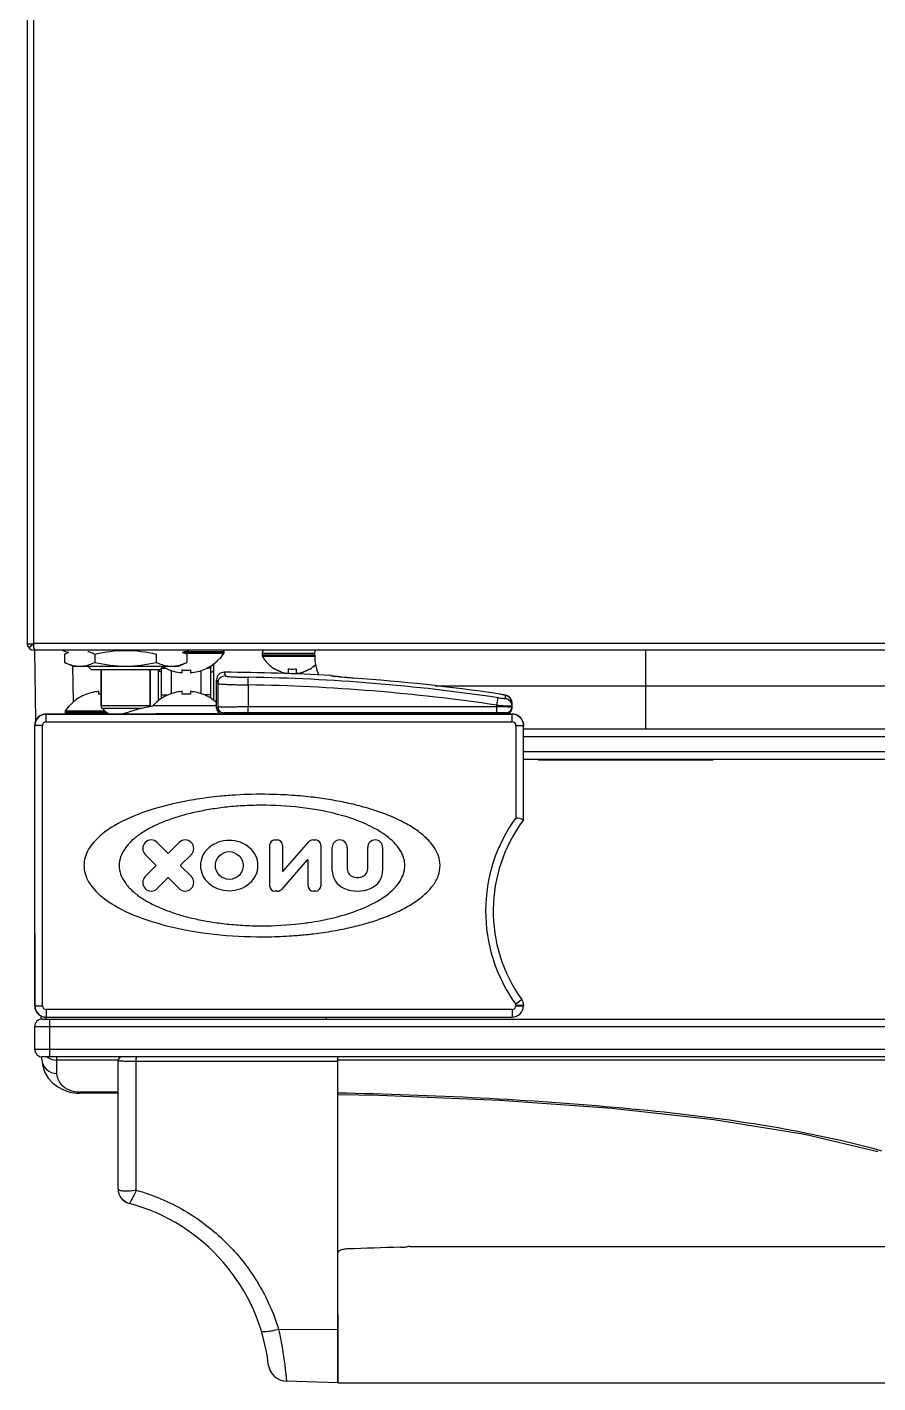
# Model space of a CAD drawing. Header units: millimetres. Extents: x 341 to 4391, y 324 to 2971.
# Drawn here: x 2703.1 to 2815.3, y 324.3 to 503.2 of the extents above; entities that cross this region are included whole.
import ezdxf

# ---------------------------------------------------------------- set-up
doc = ezdxf.new("R2010")
doc.units = ezdxf.units.MM
doc.header["$LTSCALE"] = 256.666667
doc.layers.get('0').update_dxf_attribs({"linetype": 'CONTINUOUS'})
doc.layers.add('ASSI', color=7, linetype='CONTINUOUS')
doc.layers.add('GEOM', color=7, linetype='CONTINUOUS')

msp = doc.modelspace()

# ---------------------------------------------------------------- linework, layer by layer
at = {"color": 7, "linetype": 'Continuous'}
for p, q in [((2703.06, 970.15), (2703.06, 421.75)), ((2703.96, 421.75), (2703.06, 421.75)), ((2703.25, 421.29), (2703.83, 421.75)), ((2703.96, 421.29), (2703.96, 421.85)), ((2703.96, 421.29), (2703.96, 420.95)), ((3302.06, 420.95), (2703.96, 420.95)), ((2704.22, 411.72), (2704.06, 420.95)), ((2707.97, 420.45), (2708.5, 420.69)), ((2707.97, 420.45), (2707.97, 419.35)), ((2712.01, 420.45), (2712.01, 419.35)), ((2720.1, 420.45), (2720.1, 419.35)), ((2723.54, 420.69), (2723.56, 420.68)), ((2724.14, 420.45), (2723.61, 420.69)), ((2724.14, 420.45), (2724.14, 419.35)), ((2709.07, 418.85), (2707.97, 419.35)), ((2709.07, 418.85), (2723.04, 418.85)), ((2711.56, 418.35), (2711.06, 418.85)), ((2720.56, 418.35), (2721.06, 418.85)), ((2723.04, 418.85), (2724.14, 419.35)), ((2728.54, 419.95), (2728.56, 419.95)), ((2728.56, 419.95), (2728.56, 419.91)), ((2720.56, 418.35), (2711.56, 418.35)), ((2712.81, 418.35), (2712.81, 413.65)), ((2719.31, 418.35), (2719.31, 413.65)), ((2723.51, 417.99), (2723.51, 418.36)), ((2724.61, 418.36), (2724.61, 417.99)), ((2728.06, 413.3), (2728.06, 417.05)), ((2735.76, 418.47), (2735.76, 418.5)), ((2737.56, 417.95), (2737.56, 418.5)), ((2738.56, 418.5), (2738.56, 417.95)), ((2740.36, 418.5), (2740.36, 418.47)), ((2743.16, 417.6), (2743.15, 417.6)), ((2743.16, 417.6), (2743.46, 417.53)), ((2712.51, 415.14), (2712.51, 415.51)), ((2723.51, 415.14), (2723.51, 415.51)), ((2724.61, 415.51), (2724.61, 415.14)), ((2766.24, 415), (2766.12, 415.03)), ((2708.56, 413.55), (2708.56, 413.59)), ((2708.57, 413.55), (2708.56, 413.55)), ((2719.56, 413.57), (2719.56, 413.59)), ((2767.06, 413.36), (2767.06, 414)), ((2767.06, 413.35), (2767.06, 413.36)), ((2705.56, 412.55), (2767.06, 412.55)), ((2743.35, 412.55), (2743.42, 412.55)), ((2746.05, 412.59), (2765.06, 412.59)), ((2765.06, 412.59), (2765.43, 412.59)), ((2765.43, 412.59), (2765.68, 412.59)), ((2765.68, 412.59), (2765.9, 412.59)), ((2765.9, 412.59), (2766.07, 412.6)), ((2768.4, 411.72), (2768.41, 411.68)), ((2704.06, 374.05), (2704.06, 411.05)), ((2768.57, 398.57), (2768.57, 411.01)), ((3237.54, 410.55), (2768.57, 410.55)), ((3237.54, 406.55), (2768.57, 406.55)), ((2720.23, 395.59), (2721.64, 394.18)), ((2721.72, 394.18), (2723.14, 395.59)), ((2735.74, 395.92), (2736.08, 395.92)), ((2736.85, 391.79), (2740.24, 395.69)), ((2740.75, 395.92), (2741.14, 395.92)), ((2720.05, 392.59), (2718.64, 394)), ((2724.73, 394), (2723.31, 392.59)), ((2735.07, 389.85), (2735.07, 395.25)), ((2736.75, 395.25), (2736.75, 391.83)), ((2741.82, 395.25), (2741.82, 389.85)), ((2743.33, 391.87), (2743.33, 394.94)), ((2745.3, 394.94), (2745.3, 392.11)), ((2748, 392.11), (2748, 394.94)), ((2749.97, 394.94), (2749.97, 391.87)), ((2718.64, 391.09), (2720.05, 392.51)), ((2723.31, 392.51), (2724.73, 391.09)), ((2740.03, 393.3), (2736.64, 389.41)), ((2740.13, 389.85), (2740.13, 393.27)), ((2721.64, 390.92), (2720.23, 389.5)), ((2723.14, 389.5), (2721.72, 390.92)), ((2736.13, 389.17), (2735.74, 389.17)), ((2741.14, 389.17), (2740.8, 389.17)), ((2768.56, 374.14), (2768.56, 374.05)), ((2704.9, 372.3), (2704.9, 372.7)), ((2705.06, 372.3), (3301.06, 372.3)), ((2705.56, 372.3), (2705.56, 372.55)), ((2705.56, 372.55), (2767.06, 372.55)), ((2742.56, 372.3), (2742.56, 372.55)), ((2704.06, 368.3), (2704.06, 371.3)), ((2705, 366.97), (2704.99, 367.3)), ((3301.06, 367.3), (2705.06, 367.3)), ((2715.06, 349.9), (2715.06, 366.8)), ((2744.06, 324.3), (2744.06, 367.3)), ((2715.06, 362.52), (2709.99, 362.52)), ((2744.06, 324.3), (2737.28, 324.53))]:
    msp.add_line(p, q, dxfattribs=at)
at = {"color": 9, "linetype": 'Continuous'}
for p, q in [((2703.96, 421.85), (2703.96, 970.05)), ((3302.16, 421.85), (2703.96, 421.85)), ((2729.06, 420.63), (2723.73, 420.63)), ((2729.06, 420.75), (2723.79, 420.75)), ((2729.02, 420.52), (2723.97, 420.52)), ((2784.68, 420.95), (2784.68, 410.55)), ((2709.17, 414.14), (2709.09, 418.85)), ((2720.81, 418.58), (2720.81, 418.6)), ((2720.81, 415.08), (2720.81, 418.58)), ((2720.81, 418.58), (2721.34, 418.58)), ((2727.3, 418.58), (2726.77, 418.58)), ((2727.31, 418.58), (2727.31, 418.88)), ((2727.31, 415.08), (2727.31, 418.58)), ((2727.71, 414.33), (2727.71, 419.16)), ((2720.41, 414.33), (2720.41, 418.35)), ((2722.11, 415.23), (2722.11, 418.26)), ((2726.01, 415.23), (2726.01, 418.26)), ((2728.06, 417.05), (2728.21, 416.57)), ((2729.06, 418.05), (2729.22, 417.57)), ((2732.21, 416.38), (2732.23, 417.38)), ((2746.12, 417.27), (2746.12, 417.27)), ((2720.81, 414.61), (2720.81, 415.08)), ((2720.81, 415.08), (2721.69, 415.08)), ((2726.51, 415.08), (2726.42, 415.08)), ((2727.31, 415.08), (2726.51, 415.08)), ((2727.31, 414.61), (2727.31, 415.08)), ((2728.21, 416.57), (2728.21, 413.46)), ((2732.21, 416.38), (2732.21, 413.51)), ((2756.96, 416.25), (3249.15, 416.25)), ((2765.2, 415.19), (2765.2, 415.19)), ((2766.21, 414.59), (2766.2, 414.99)), ((2712.81, 413.65), (2719.31, 413.65)), ((2712.95, 413.3), (2718.24, 413.3)), ((2728.06, 413.3), (2728.21, 413.46)), ((2732.21, 412.76), (2732.21, 413.51)), ((2732.21, 413.51), (2765.06, 413.51)), ((2765.06, 413.7), (2765.2, 414.69)), ((2765.06, 412.76), (2765.06, 413.7)), ((2705.56, 412.55), (2705.59, 412.51)), ((2705.59, 411.51), (2705.59, 412.51)), ((2705.59, 412.51), (2767.07, 412.51)), ((2705.59, 411.51), (2767.07, 411.51)), ((2708.06, 412.86), (2713.45, 412.86)), ((2708.06, 412.75), (2713.62, 412.75)), ((2708.09, 412.97), (2713.32, 412.97)), ((2728.81, 412.55), (2728.96, 412.71)), ((2731.31, 412.55), (2731.35, 412.59)), ((2732.21, 412.76), (2765.06, 412.76)), ((2732.64, 412.55), (2732.64, 412.6)), ((2739.47, 412.6), (2732.64, 412.6)), ((2739.47, 412.55), (2739.47, 412.6)), ((2740.76, 412.59), (2740.81, 412.55)), ((2744, 412.57), (2743.98, 412.57)), ((2744.36, 412.58), (2744.26, 412.58)), ((2744.48, 412.58), (2744.36, 412.58)), ((2744.51, 412.58), (2744.48, 412.58)), ((2744.65, 412.58), (2744.51, 412.58)), ((2744.77, 412.58), (2744.65, 412.58)), ((2745.22, 412.59), (2745.11, 412.58)), ((2745.78, 412.59), (2745.62, 412.59)), ((2746.05, 412.59), (2745.78, 412.59)), ((2766.31, 412.74), (2766.31, 412.61)), ((2767.07, 412.51), (2767.06, 412.55)), ((2767.07, 411.51), (2767.07, 412.51)), ((2704.06, 411.05), (2704.09, 411.01)), ((2704.09, 374.05), (2704.09, 411.01)), ((2705.09, 411.01), (2704.09, 411.01)), ((2705.09, 374.05), (2705.09, 411.01)), ((2767.57, 411.01), (2768.57, 411.01)), ((2767.57, 411.01), (2767.57, 398.9)), ((3237.54, 409.55), (2768.57, 409.55)), ((3237.54, 407.55), (2768.57, 407.55)), ((2704.06, 374.05), (2705.09, 374.05)), ((2767.51, 374.28), (2768.32, 374.87)), ((2767.56, 374.14), (2768.56, 374.14)), ((2767.56, 374.14), (2767.56, 374.05)), ((2767.56, 374.05), (2768.56, 374.05)), ((2705.59, 373.55), (2705.59, 372.55)), ((2767.06, 373.55), (2705.59, 373.55)), ((2706.06, 367.3), (2706.06, 372.3)), ((2767.06, 373.55), (2767.06, 372.55)), ((2704.06, 371.3), (3302.06, 371.3)), ((3302.06, 368.3), (2704.06, 368.3)), ((2706.97, 366.88), (2706.96, 367.31)), ((2707, 365.12), (2706.97, 366.88)), ((2744.06, 366.69), (2717.47, 366.69)), ((2717.47, 349.73), (2717.47, 366.69)), ((2715.06, 362.64), (2709.99, 362.64)), ((2709.99, 362.52), (2709.99, 362.64)), ((2744.06, 331.29), (2736.25, 331.35))]:
    msp.add_line(p, q, dxfattribs=at)
at = {"color": 7, "linetype": 'Continuous'}
for points in [[(2746.12, 417.27), (2745.9, 417.29), (2745.56, 417.32), (2745.23, 417.34), (2744.93, 417.37), (2744.65, 417.4), (2744.39, 417.42), (2744.16, 417.44), (2743.96, 417.47), (2743.79, 417.49), (2743.64, 417.51), (2743.53, 417.53), (2743.45, 417.54), (2743.41, 417.55), (2743.41, 417.55)], [(2766.12, 415.03), (2765.98, 415.06), (2765.81, 415.09), (2765.62, 415.13), (2765.39, 415.17), (2765.2, 415.19)], [(2767.06, 414), (2767.05, 414.07), (2767.02, 414.28), (2766.94, 414.46), (2766.84, 414.62), (2766.73, 414.75), (2766.6, 414.84), (2766.47, 414.92), (2766.35, 414.97), (2766.24, 415)], [(2766.34, 412.61), (2766.39, 412.61), (2766.45, 412.62), (2766.54, 412.65), (2766.65, 412.69), (2766.75, 412.75), (2766.84, 412.83), (2766.92, 412.93), (2766.99, 413.05), (2767.03, 413.18), (2767.05, 413.33), (2767.06, 413.35)], [(2743.42, 412.55), (2743.45, 412.55), (2743.57, 412.56), (2743.75, 412.57), (2744, 412.57), (2744.32, 412.58)], [(2744.32, 412.58), (2744.7, 412.58), (2745.14, 412.58), (2745.64, 412.59), (2746.05, 412.59)], [(2766.07, 412.6), (2766.14, 412.6), (2766.2, 412.6)], [(2766.2, 412.6), (2766.26, 412.6), (2766.3, 412.6), (2766.34, 412.61)], [(2768.57, 411.01), (2768.56, 411.24), (2768.47, 411.55)], [(2705, 366.97), (2705.07, 366.25), (2705.37, 365.32), (2705.84, 364.52), (2706.43, 363.86), (2707.11, 363.34), (2707.87, 362.95), (2708.7, 362.67), (2709.63, 362.53), (2709.99, 362.52)], [(2744.06, 362.35), (2749.51, 362.27), (2765.43, 361.61), (2780.2, 360.54), (2793.67, 359.04), (2805.69, 357.13), (2815.33, 354.83)]]:
    msp.add_lwpolyline(points, dxfattribs=at)
msp.add_circle((2729.73, 392.55), 1.83, dxfattribs=at)
for centre, radius, start, end in [((2703.96, 421.85), 0.9, 186.3797, 270), ((2728.86, 420.75), 0.2, 0, 90), ((2728.86, 420.63), 0.2, 326.758, 360), ((2749, 420.49), 8, 176.7054, 200.4254), ((2723.87, 423.66), 5.68, 239.4314, 239.6908), ((2724.25, 423.65), 5.67, 315.5167, 319.1826), ((2738.25, 422.57), 4.8, 210.3012, 238.6273), ((2737.86, 422.57), 4.8, 301.3727, 313.1758), ((2723.98, 424.3), 6.33, 263.1837, 265.7043), ((2724.05, 424.13), 5.8, 264.5771, 266.3852), ((2724.06, 424.15), 5.82, 266.3851, 268.1919), ((2724.06, 424.16), 5.84, 268.1917, 270.0001), ((2724.06, 424.15), 5.82, 269.9972, 275.4179), ((2724.13, 424.3), 6.33, 274.2958, 276.8163), ((2729.06, 417.05), 1, 89.7796, 180.0031), ((2728.06, 163.05), 255, 86.6073, 89.7746), ((2738.24, 422.56), 4.75, 238.4659, 241.0313), ((2738.24, 422.55), 4.75, 241.0316, 241.9926), ((2738.24, 422.55), 4.75, 241.9926, 243.3187), ((2738.24, 422.55), 4.74, 243.3188, 244.4598), ((2738.24, 422.54), 4.74, 244.4598, 245.4278), ((2738.23, 422.54), 4.73, 245.4278, 246.6825), ((2738.23, 422.53), 4.73, 246.6826, 247.4526), ((2738.23, 422.53), 4.72, 247.4524, 248.9975), ((2738.23, 422.52), 4.72, 248.9977, 249.4819), ((2738.22, 422.51), 4.7, 249.4813, 251.5344), ((2738.22, 422.49), 4.68, 251.535, 252.6227), ((2738.21, 422.48), 4.67, 252.6228, 253.6051), ((2738.2, 422.44), 4.64, 253.6036, 255.6824), ((2737.31, 419.94), 2.01, 262.7259, 264.7415), ((2737.31, 419.92), 1.98, 264.7442, 265.3991), ((2737.31, 419.91), 1.97, 265.3984, 266.7833), ((2737.31, 419.9), 1.96, 266.7841, 267.6235), ((2737.31, 419.89), 1.96, 267.6234, 268.8455), ((2737.31, 419.89), 1.95, 268.8459, 270.9258), ((2737.31, 419.89), 1.95, 270.9261, 271.9964), ((2737.31, 419.9), 1.96, 271.9964, 273.0228), ((2737.3, 419.91), 1.97, 273.0233, 274.286), ((2737.3, 419.92), 1.98, 274.2856, 275.1372), ((2737.3, 419.94), 2.01, 275.1401, 277.2744), ((2738.06, 422.26), 3.79, 262.4006, 267.4511), ((2738.06, 422.24), 3.77, 267.455, 270), ((2738.06, 422.24), 3.77, 270, 272.545), ((2738.05, 422.26), 3.79, 272.5489, 277.5994), ((2738.81, 419.94), 2.01, 262.7256, 264.8598), ((2738.81, 419.92), 1.98, 264.8627, 265.7144), ((2738.81, 419.91), 1.97, 265.714, 266.9766), ((2738.81, 419.9), 1.96, 266.9771, 268.0037), ((2738.81, 419.89), 1.95, 268.0037, 269.0738), ((2738.81, 419.89), 1.95, 269.0741, 270.1995), ((2738.81, 419.89), 1.95, 270.1995, 271.1541), ((2738.81, 419.89), 1.95, 271.1545, 272.3767), ((2738.81, 419.9), 1.96, 272.3765, 273.2159), ((2738.8, 419.91), 1.97, 273.2167, 274.6016), ((2738.8, 419.92), 1.98, 274.6009, 275.2558), ((2738.8, 419.94), 2.01, 275.2585, 277.2741), ((2737.91, 422.44), 4.64, 284.3176, 286.3964), ((2737.9, 422.48), 4.67, 286.3949, 287.3772), ((2737.9, 422.49), 4.68, 287.3773, 288.465), ((2737.89, 422.51), 4.7, 288.4656, 290.5187), ((2737.89, 422.52), 4.72, 290.5181, 291.0023), ((2737.88, 422.53), 4.72, 291.0025, 292.5476), ((2737.88, 422.53), 4.73, 292.5474, 293.3174), ((2737.88, 422.54), 4.73, 293.3175, 294.5722), ((2737.88, 422.54), 4.74, 294.5722, 295.5402), ((2737.87, 422.55), 4.74, 295.5402, 296.6812), ((2737.87, 422.55), 4.75, 296.6813, 298.0074), ((2737.87, 422.55), 4.75, 298.0074, 298.9684), ((2737.87, 422.56), 4.75, 298.9687, 301.5341), ((2728.06, 163.05), 254.87, 81.6196, 85.9346), ((2712.98, 409.19), 6.33, 94.2958, 96.8163), ((2713.05, 409.36), 5.81, 92.4549, 95.4217), ((2723.98, 409.19), 6.33, 94.2958, 96.8163), ((2724.06, 409.34), 5.82, 89.9972, 95.4179), ((2724.06, 409.33), 5.84, 88.1917, 90.0001), ((2724.06, 409.34), 5.82, 86.3851, 88.1919), ((2724.06, 409.37), 5.8, 84.5771, 86.3852), ((2724.13, 409.19), 6.33, 83.1837, 85.7043), ((2712.86, 409.84), 5.67, 135.5167, 139.1826), ((2713.31, 413.65), 0.5, 180, 224.974), ((2718.81, 413.65), 0.5, 344.592, 360), ((2723.86, 409.85), 5.66, 137.6009, 138.7677), ((2723.86, 409.84), 5.67, 135.5165, 137.601), ((2728.81, 413.3), 0.75, 180.0029, 269.9971), ((2766.31, 413.36), 0.75, 270.0021, 359.2289), ((2705.56, 411.05), 1.5, 89.9968, 180.0032), ((2708.26, 412.86), 0.2, 146.758, 180), ((2708.26, 412.75), 0.2, 180, 270), ((2739.38, 338.22), 74.38, 88.9319, 89.9267), ((2745.51, 411.09), 1.51, 98.5684, 104.3632), ((2757.23, 425.63), 17.7, 227.4974, 227.6726), ((2767.07, 411.01), 1.5, 34.9827, 90.0053), ((2767.07, 411.01), 1.5, 30.2534, 34.9803), ((2767.07, 411.01), 1.5, 26.5662, 30.2534), ((2767.07, 411.01), 1.5, 21.0462, 26.5663), ((2732.74, 354.93), 46.93, 98.9046, 100.7103), ((2727.51, 275.68), 129.57, 71.5239, 71.9895), ((2784.56, 386.55), 20, 143.047, 215.7313), ((2719.44, 394.8), 1.12, 45, 225), ((2723.93, 394.8), 1.12, 315, 135), ((2735.74, 395.25), 0.675, 90, 180), ((2736.08, 395.25), 0.675, 0, 90), ((2740.75, 395.25), 0.675, 90, 139), ((2741.14, 395.25), 0.675, 0, 90), ((2744.32, 394.94), 0.984, 0, 180), ((2748.99, 394.94), 0.984, 0, 180), ((2721.68, 394.22), 0.0562, 225, 315), ((2720.01, 392.55), 0.0562, 315, 45), ((2723.35, 392.55), 0.0562, 135, 225), ((2736.81, 391.83), 0.0562, 180, 319), ((2740.07, 393.27), 0.0562, 0, 139), ((2745.86, 391.87), 2.53, 180, 246.4218), ((2746.43, 392.11), 1.12, 180, 262.3377), ((2746.88, 392.11), 1.12, 277.6623, 360), ((2747.44, 391.87), 2.53, 293.5782, 360), ((2719.44, 390.3), 1.12, 135, 315), ((2721.68, 390.88), 0.0562, 45, 135), ((2723.93, 390.3), 1.12, 225, 45), ((2746.65, 393.79), 2.81, 262.3377, 277.6623), ((2735.74, 389.85), 0.675, 180, 270), ((2736.13, 389.85), 0.675, 270, 319), ((2740.8, 389.85), 0.675, 180, 270), ((2741.14, 389.85), 0.675, 270, 360), ((2746.65, 393.67), 4.5, 246.4218, 293.5782), ((2734.6, 423.6), 38.97, 277.7571, 278.1966), ((2734.38, 437.18), 54.02, 275.824, 276.1409), ((2705.56, 374.05), 1.5, 180, 241.9175), ((2705.59, 374.05), 1.5, 179.9995, 258.7039), ((2767.06, 374.05), 1.5, 270, 360), ((2767.31, 374.14), 1.25, 0, 35.7313), ((2705.06, 371.3), 1, 90, 180), ((2705.59, 374.04), 1.49, 258.712, 259.3217), ((2705.59, 374.05), 1.51, 259.3317, 269.9849), ((2705.06, 368.3), 1, 180, 270), ((2715.56, 366.8), 0.5, 90.0016, 180), ((2717.06, 349.9), 2, 180, 254.9739), ((2710.06, 323.83), 25, 6.6929, 74.9538), ((2737.37, 327.03), 2.5, 186.6929, 268)]:
    msp.add_arc(centre, radius, start, end, dxfattribs=at)
at = {"color": 9, "linetype": 'Continuous'}
for centre, radius, start, end in [((2720.81, 418.48), 0.4, 197.9993, 199.4193), ((2720.81, 418.48), 0.4, 199.4193, 270), ((2727.31, 418.48), 0.4, 270, 360), ((2729.21, 416.57), 1, 89.7742, 179.8951), ((2728.06, 163.05), 254.37, 81.603, 89.0598), ((2744.36, 423.15), 5.69, 260.5125, 260.9361), ((2744.49, 424.01), 6.56, 260.932, 261.1755), ((2728.06, 163.05), 254.87, 81.6196, 85.9346), ((2728.06, 163.05), 253.37, 81.603, 89.0598), ((2766.06, 414), 0.999, 0.0364, 81.4434), ((2728.96, 413.46), 0.75, 180.0275, 269.9725), ((2766.06, 413.6), 0.999, 0.0368, 81.4308), ((2766.31, 413.49), 0.75, 270.0021, 359.9892), ((2705.59, 411.01), 1.5, 90.0128, 179.9872), ((2705.59, 411.01), 0.5, 89.9964, 180.0036), ((2731.35, 411.59), 1.01, 73.9407, 89.9685), ((2740.76, 411.59), 1.01, 90.031, 106.0495), ((2745.36, 412.47), 1.54, 176.3605, 177.0759), ((2745.13, 354.07), 58.52, 90.8598, 91.114), ((2745.87, 292.92), 119.66, 90.3633, 90.5256), ((2745.51, 411.09), 1.5, 98.5016, 103.1549), ((2746.02, 267.24), 145.35, 90.1589, 90.3163), ((2767.07, 411.01), 0.5, 359.9986, 89.9949), ((2784.56, 386.55), 21, 143.9686, 215.7313), ((2705.59, 374.05), 0.5, 180.0044, 270.0043), ((2767.06, 374.05), 0.5, 270, 360), ((2767.31, 374.14), 0.25, 0, 35.7313), ((2706.91, 368.88), 1.98, 233.3742, 236.1135), ((2717.04, 349.83), 1.92, 239.8863, 240.2146), ((2717.05, 349.84), 1.94, 240.2346, 254.9137)]:
    msp.add_arc(centre, radius, start, end, dxfattribs=at)
at = {"color": 7, "linetype": 'Continuous'}
for centre, major_axis, ratio, start_param, end_param in [((2767.06, 411.05), (-0.67, 1.34), 0.99981, 4.712287, 5.819644), ((2705.56, 374.05), (1.5, 0), 0.999848, 9.424778, 10.995574)]:
    msp.add_ellipse(centre, major_axis=major_axis, ratio=ratio, start_param=start_param, end_param=end_param, dxfattribs=at)
for points, knots in [([(2703.96, 421.29), (2703.96, 421.27), (2703.97, 421.18), (2703.99, 421.1), (2704.01, 421.04)], [0, 0, 0, 0, 0.299271, 1, 1, 1, 1]), ([(2704.01, 421.04), (2704.01, 421.02), (2704.02, 420.98), (2704.04, 420.95), (2704.06, 420.95)], [0, 0, 0, 0, 0.680679, 1, 1, 1, 1]), ([(2711.06, 420.8), (2711.14, 420.78), (2711.46, 420.68), (2711.78, 420.55), (2712.01, 420.45)], [0, 0, 0, 0, 0.246009, 1, 1, 1, 1]), ([(2712.01, 420.45), (2713.34, 420.75), (2716.06, 421.13), (2718.77, 420.75), (2720.1, 420.45)], [0, 0, 0, 0, 0.5, 1, 1, 1, 1]), ([(2707.97, 419.35), (2708.46, 419.13), (2709.23, 418.87), (2710.29, 418.84), (2710.8, 418.93), (2711.06, 419)], [0, 0, 0, 0, 0.506457, 0.751921, 1, 1, 1, 1]), ([(2711.06, 419), (2711.14, 419.02), (2711.46, 419.12), (2711.78, 419.24), (2712.01, 419.35)], [0, 0, 0, 0, 0.246009, 1, 1, 1, 1]), ([(2712.01, 419.35), (2713.34, 419.05), (2716.06, 418.66), (2718.77, 419.05), (2720.1, 419.35)], [0, 0, 0, 0, 0.5, 1, 1, 1, 1]), ([(2720.1, 419.35), (2720.18, 419.31), (2720.49, 419.18), (2720.81, 419.06), (2721.05, 419)], [0, 0, 0, 0, 0.254272, 1, 1, 1, 1]), ([(2721.05, 419), (2721.31, 418.93), (2721.82, 418.84), (2722.88, 418.87), (2723.65, 419.13), (2724.14, 419.35)], [0, 0, 0, 0, 0.248079, 0.493543, 1, 1, 1, 1]), ([(2724.88, 418.02), (2725.52, 418.09), (2726.78, 418.46), (2727.84, 419.22), (2728.29, 419.68)], [0, 0, 0, 0, 0.500033, 1, 1, 1, 1]), ([(2712.23, 415.48), (2711.59, 415.4), (2710.33, 415.04), (2709.27, 414.27), (2708.82, 413.81)], [0, 0, 0, 0, 0.500033, 1, 1, 1, 1]), ([(2723.23, 415.48), (2722.59, 415.4), (2721.33, 415.04), (2720.27, 414.27), (2719.82, 413.81)], [0, 0, 0, 0, 0.500033, 1, 1, 1, 1]), ([(2728.06, 414.04), (2727.62, 414.44), (2726.62, 415.09), (2725.47, 415.41), (2724.88, 415.48)], [0, 0, 0, 0, 0.49997, 1, 1, 1, 1]), ([(2732.64, 412.6), (2732.52, 412.6), (2732.09, 412.6), (2731.65, 412.6), (2731.35, 412.59)], [0, 0, 0, 0, 0.290197, 1, 1, 1, 1]), ([(2724.02, 401.05), (2723.45, 400.94), (2721.07, 400.44), (2717.35, 399.32), (2713.51, 397.34), (2711.4, 395.29), (2710.66, 393.65), (2710.56, 392.9), (2710.56, 392.55)], [0, 0, 0, 0, 0.103475, 0.430675, 0.685486, 0.8669, 0.937435, 1, 1, 1, 1]), ([(2730.59, 401.85), (2729.91, 401.8), (2728.2, 401.67), (2726.49, 401.46), (2725.48, 401.3)], [0, 0, 0, 0, 0.399619, 1, 1, 1, 1]), ([(2741.09, 401.52), (2741.01, 401.53), (2739.99, 401.65), (2737.95, 401.84), (2734.52, 401.99), (2732.04, 401.93), (2730.59, 401.85)], [0, 0, 0, 0, 0.021965, 0.2942, 0.584416, 1, 1, 1, 1]), ([(2757.56, 392.55), (2757.56, 393.01), (2757.37, 393.96), (2756.61, 395.3), (2755.43, 396.52), (2753.91, 397.63), (2752.12, 398.6), (2750.12, 399.44), (2748.36, 400.02), (2746.91, 400.42), (2745.8, 400.7), (2744.65, 400.94), (2743.08, 401.24), (2741.88, 401.42), (2741.09, 401.52)], [0, 0, 0, 0, 0.068683, 0.143337, 0.227485, 0.321709, 0.424613, 0.533781, 0.646463, 0.703294, 0.760039, 0.818239, 0.879606, 1, 1, 1, 1]), ([(2752.91, 392.55), (2752.91, 392.85), (2752.82, 393.48), (2752.24, 394.85), (2750.56, 396.58), (2747.47, 398.28), (2743.31, 399.6), (2738.46, 400.38), (2734.23, 400.56), (2730.93, 400.41), (2728.66, 400.19), (2726.88, 399.91), (2725.56, 399.65), (2724.64, 399.44), (2723.75, 399.21), (2722.58, 398.87), (2721.16, 398.38), (2719.56, 397.67), (2718.12, 396.84), (2716.9, 395.9), (2715.96, 394.87), (2715.35, 393.74), (2715.2, 392.94), (2715.2, 392.55)], [0, 0, 0, 0, 0.020408, 0.043254, 0.101075, 0.180999, 0.282803, 0.398594, 0.516256, 0.572147, 0.624595, 0.672914, 0.6954, 0.716739, 0.737559, 0.758427, 0.799868, 0.840135, 0.878261, 0.913403, 0.94509, 0.97355, 1, 1, 1, 1]), ([(2733.52, 392.55), (2733.52, 392.98), (2733.31, 393.88), (2732.45, 394.98), (2731.19, 395.7), (2729.73, 395.95), (2728.26, 395.7), (2727, 394.98), (2726.14, 393.88), (2725.93, 392.98), (2725.93, 392.55)], [0, 0, 0, 0, 0.117152, 0.239047, 0.367351, 0.5, 0.632649, 0.760953, 0.882848, 1, 1, 1, 1]), ([(2710.56, 392.55), (2710.56, 392.19), (2710.66, 391.44), (2711.4, 389.81), (2713.51, 387.76), (2717.35, 385.77), (2722.53, 384.21), (2728.57, 383.29), (2733.84, 383.08), (2737.61, 383.24), (2739.24, 383.38), (2739.86, 383.44)], [0, 0, 0, 0, 0.032239, 0.068586, 0.162068, 0.293372, 0.461977, 0.654451, 0.850288, 0.943313, 1, 1, 1, 1]), ([(2715.2, 392.55), (2715.2, 392.16), (2715.35, 391.36), (2715.96, 390.23), (2716.9, 389.19), (2718.12, 388.25), (2719.56, 387.43), (2721.16, 386.72), (2722.58, 386.23), (2723.75, 385.88), (2724.64, 385.65), (2725.56, 385.44), (2726.88, 385.18), (2728.66, 384.91), (2730.93, 384.68), (2734.23, 384.54), (2737.23, 384.66), (2739.4, 384.92), (2739.86, 384.98)], [0, 0, 0, 0, 0.041776, 0.086726, 0.136772, 0.192276, 0.252491, 0.316089, 0.381542, 0.414501, 0.447384, 0.481087, 0.516602, 0.592917, 0.675754, 0.764028, 0.949863, 1, 1, 1, 1]), ([(2725.93, 392.55), (2725.93, 392.11), (2726.14, 391.22), (2727, 390.12), (2728.26, 389.4), (2729.73, 389.15), (2731.19, 389.4), (2732.45, 390.12), (2733.31, 391.22), (2733.52, 392.11), (2733.52, 392.55)], [0, 0, 0, 0, 0.117152, 0.239047, 0.367351, 0.5, 0.632649, 0.760953, 0.882848, 1, 1, 1, 1]), ([(2740.16, 383.47), (2740.39, 383.5), (2741.5, 383.62), (2743, 383.84), (2744.65, 384.15), (2745.8, 384.4), (2746.91, 384.67), (2748.36, 385.07), (2750.12, 385.66), (2752.12, 386.5), (2753.91, 387.47), (2755.43, 388.58), (2756.61, 389.8), (2757.37, 391.13), (2757.56, 392.09), (2757.56, 392.55)], [0, 0, 0, 0, 0.033682, 0.159739, 0.21836, 0.273957, 0.328165, 0.382453, 0.490095, 0.59438, 0.692681, 0.782691, 0.863075, 0.934389, 1, 1, 1, 1]), ([(2740.16, 385.02), (2741.27, 385.18), (2743.85, 385.67), (2747.47, 386.82), (2750.56, 388.51), (2752.24, 390.24), (2752.82, 391.62), (2752.91, 392.25), (2752.91, 392.55)], [0, 0, 0, 0, 0.214505, 0.497268, 0.71926, 0.879859, 0.943317, 1, 1, 1, 1])]:
    msp.add_open_spline(points, degree=3, knots=knots, dxfattribs=at)
for points in [[(2707.97, 420.45), (2708.16, 420.53), (2708.35, 420.61), (2708.55, 420.68)], [(2723.56, 420.68), (2723.76, 420.61), (2723.95, 420.53), (2724.14, 420.45)], [(2721, 418.76), (2721.68, 418.36), (2722.45, 418.11), (2723.23, 418.02)], [(2768.47, 411.55), (2768.54, 411.38), (2768.57, 411.2), (2768.57, 411.01)]]:
    msp.add_open_spline(points, degree=3, dxfattribs=at)
at = {"color": 9, "linetype": 'Continuous'}
for points, knots in [([(2720.81, 418.58), (2720.81, 418.58), (2720.81, 418.58), (2720.81, 418.58), (2720.81, 418.58)], [0, 0, 0, 0, 0.447982, 1, 1, 1, 1]), ([(2727.3, 418.58), (2727.3, 418.58), (2727.31, 418.58), (2727.31, 418.58), (2727.31, 418.58)], [0, 0, 0, 0, 0.447982, 1, 1, 1, 1]), ([(2729.22, 417.57), (2729.22, 417.56), (2729.25, 417.55), (2729.29, 417.53), (2729.37, 417.52), (2729.52, 417.5), (2729.78, 417.47), (2730.15, 417.45), (2730.59, 417.43), (2731.3, 417.4), (2731.85, 417.39), (2732.23, 417.38)], [0, 0, 0, 0, 0.008158, 0.024672, 0.050088, 0.084302, 0.177954, 0.302274, 0.45262, 0.623359, 1, 1, 1, 1]), ([(2743.42, 417.54), (2743.39, 417.54), (2743.3, 417.56), (2743.2, 417.58), (2743.15, 417.6)], [0, 0, 0, 0, 0.337497, 1, 1, 1, 1]), ([(2746.12, 417.27), (2745.61, 417.31), (2744.73, 417.38), (2743.85, 417.47), (2743.49, 417.53)], [0, 0, 0, 0, 0.579312, 1, 1, 1, 1]), ([(2728.21, 416.57), (2728.22, 416.56), (2728.25, 416.55), (2728.31, 416.54), (2728.41, 416.52), (2728.62, 416.5), (2728.95, 416.48), (2729.44, 416.45), (2730.04, 416.43), (2730.72, 416.41), (2731.45, 416.39), (2731.96, 416.39), (2732.21, 416.38)], [0, 0, 0, 0, 0.007434, 0.023588, 0.048758, 0.082787, 0.176209, 0.300482, 0.450993, 0.622117, 0.807439, 1, 1, 1, 1]), ([(2766.2, 414.99), (2766.2, 415), (2766.17, 415.01), (2766.12, 415.03), (2766.02, 415.05), (2765.9, 415.07), (2765.75, 415.1), (2765.51, 415.14), (2765.33, 415.17), (2765.2, 415.19)], [0, 0, 0, 0, 0.023133, 0.082387, 0.176287, 0.301099, 0.451932, 0.622998, 1, 1, 1, 1]), ([(2728.21, 413.46), (2728.22, 413.46), (2728.25, 413.46), (2728.31, 413.47), (2728.41, 413.47), (2728.55, 413.48), (2728.72, 413.48), (2729.01, 413.49), (2729.44, 413.5), (2730.04, 413.5), (2730.72, 413.51), (2731.45, 413.51), (2731.96, 413.51), (2732.21, 413.51)], [0, 0, 0, 0, 0.006544, 0.022344, 0.047336, 0.081283, 0.123882, 0.174721, 0.299163, 0.449941, 0.621391, 0.807071, 1, 1, 1, 1]), ([(2765.06, 413.7), (2765.31, 413.68), (2765.68, 413.66), (2766.15, 413.63), (2766.45, 413.61), (2766.7, 413.6), (2766.86, 413.6), (2766.96, 413.6), (2767.01, 413.6), (2767.04, 413.6), (2767.06, 413.6), (2767.06, 413.6)], [0, 0, 0, 0, 0.38229, 0.555071, 0.706587, 0.830946, 0.92334, 0.956386, 0.980231, 0.994689, 1, 1, 1, 1]), ([(2765.06, 413.51), (2765.31, 413.51), (2765.68, 413.51), (2766.15, 413.51), (2766.45, 413.51), (2766.67, 413.5), (2766.81, 413.5), (2766.9, 413.5), (2766.96, 413.5), (2767.01, 413.5), (2767.04, 413.49), (2767.06, 413.49), (2767.06, 413.49)], [0, 0, 0, 0, 0.382614, 0.555448, 0.706958, 0.831298, 0.881747, 0.923705, 0.956771, 0.980633, 0.995059, 1, 1, 1, 1]), ([(2765.2, 414.69), (2765.33, 414.67), (2765.51, 414.64), (2765.75, 414.62), (2765.9, 414.6), (2766.02, 414.59), (2766.12, 414.58), (2766.17, 414.58), (2766.21, 414.59), (2766.21, 414.59)], [0, 0, 0, 0, 0.380794, 0.553351, 0.704997, 0.829661, 0.92233, 0.979392, 1, 1, 1, 1]), ([(2728.96, 412.71), (2728.97, 412.71), (2729, 412.71), (2729.04, 412.72), (2729.13, 412.72), (2729.29, 412.73), (2729.56, 412.74), (2729.96, 412.75), (2730.45, 412.75), (2731.21, 412.76), (2731.8, 412.76), (2732.21, 412.76)], [0, 0, 0, 0, 0.006622, 0.022452, 0.047461, 0.081416, 0.174853, 0.299281, 0.450035, 0.621457, 1, 1, 1, 1]), ([(2743.98, 412.57), (2743.9, 412.57), (2743.69, 412.56), (2743.48, 412.56), (2743.35, 412.55)], [0, 0, 0, 0, 0.353185, 1, 1, 1, 1]), ([(2765.06, 412.76), (2765.21, 412.76), (2765.45, 412.76), (2765.74, 412.76), (2765.93, 412.76), (2766.08, 412.75), (2766.19, 412.75), (2766.25, 412.75), (2766.28, 412.75), (2766.29, 412.74), (2766.31, 412.74), (2766.31, 412.74)], [0, 0, 0, 0, 0.382491, 0.555272, 0.706738, 0.831043, 0.92344, 0.956519, 0.980406, 0.994882, 1, 1, 1, 1]), ([(2766.31, 412.61), (2766.31, 412.61), (2766.29, 412.61), (2766.28, 412.6), (2766.25, 412.6), (2766.19, 412.6), (2766.08, 412.6), (2765.93, 412.59), (2765.74, 412.59), (2765.45, 412.59), (2765.21, 412.59), (2765.06, 412.59)], [0, 0, 0, 0, 0.005119, 0.019594, 0.043479, 0.076557, 0.168956, 0.293263, 0.444729, 0.617511, 1, 1, 1, 1]), ([(2705, 366.97), (2705.01, 366.49), (2705.47, 365.48), (2706.5, 365.12), (2707, 365.12)], [0, 0, 0, 0, 0.489095, 1, 1, 1, 1]), ([(2717.47, 366.69), (2717.16, 366.69), (2716.71, 366.69), (2716.13, 366.71), (2715.77, 366.72), (2715.48, 366.73), (2715.26, 366.75), (2715.13, 366.77), (2715.07, 366.78), (2715.06, 366.79), (2715.06, 366.8)], [0, 0, 0, 0, 0.386339, 0.55903, 0.709361, 0.832009, 0.922818, 0.97893, 0.993589, 1, 1, 1, 1]), ([(2717.47, 366.69), (2717.47, 366.76), (2717.47, 366.9), (2717.47, 367.07), (2717.47, 367.18), (2717.48, 367.24), (2717.48, 367.27), (2717.48, 367.3), (2717.49, 367.3)], [0, 0, 0, 0, 0.363496, 0.69091, 0.820342, 0.917787, 0.978486, 1, 1, 1, 1]), ([(2709.99, 362.64), (2709.1, 362.64), (2707.58, 363.21), (2707.01, 364.62), (2707, 365.12)], [0, 0, 0, 0, 0.636873, 1, 1, 1, 1]), ([(2815.87, 354.88), (2804.75, 357.95), (2780.69, 361.13), (2756.63, 362.27), (2744.06, 362.53)], [0, 0, 0, 0, 0.478347, 1, 1, 1, 1]), ([(2715.06, 349.9), (2715.06, 349.88), (2715.07, 349.85), (2715.09, 349.82), (2715.1, 349.82)], [0, 0, 0, 0, 0.70163, 1, 1, 1, 1]), ([(2715.1, 349.82), (2715.18, 349.74), (2715.47, 349.66), (2715.99, 349.62), (2716.69, 349.64), (2717.2, 349.69), (2717.47, 349.73)], [0, 0, 0, 0, 0.13417, 0.359585, 0.658296, 1, 1, 1, 1]), ([(2716.08, 348.16), (2715.79, 348.33), (2715.3, 348.82), (2715.11, 349.49), (2715.1, 349.82)], [0, 0, 0, 0, 0.49768, 1, 1, 1, 1]), ([(2717.47, 349.73), (2717.36, 349.49), (2717.2, 349.15), (2716.99, 348.73), (2716.86, 348.47), (2716.75, 348.26), (2716.66, 348.1), (2716.6, 348.02), (2716.56, 347.97), (2716.55, 347.97)], [0, 0, 0, 0, 0.391861, 0.56281, 0.710613, 0.83104, 0.920644, 0.977009, 1, 1, 1, 1]), ([(2717.47, 349.73), (2719.68, 349.1), (2723.94, 347.29), (2729.44, 343.09), (2733.72, 337.69), (2735.59, 333.51), (2736.25, 331.35)], [0, 0, 0, 0, 0.251965, 0.50283, 0.752183, 1, 1, 1, 1]), ([(2736.25, 331.35), (2735.97, 331.27), (2735.45, 331.14), (2734.82, 331.04), (2734.4, 331.03), (2734.17, 331.04), (2733.98, 331.1), (2733.95, 331.18)], [0, 0, 0, 0, 0.371225, 0.681866, 0.802391, 0.895372, 1, 1, 1, 1]), ([(2736.25, 331.35), (2736.35, 330.89), (2736.54, 330), (2736.77, 328.71), (2736.95, 327.54), (2737.06, 326.66), (2737.13, 326.04), (2737.17, 325.66), (2737.21, 325.33), (2737.23, 325.05), (2737.26, 324.84), (2737.27, 324.69), (2737.28, 324.61), (2737.28, 324.57), (2737.28, 324.55), (2737.28, 324.54), (2737.28, 324.53)], [0, 0, 0, 0, 0.205113, 0.396927, 0.569813, 0.718658, 0.782664, 0.839095, 0.887532, 0.927642, 0.959129, 0.981784, 0.989741, 0.995435, 0.998857, 1, 1, 1, 1])]:
    msp.add_open_spline(points, degree=3, knots=knots, dxfattribs=at)
for points in [[(2731.79, 412.55), (2731.65, 412.58), (2731.5, 412.59), (2731.35, 412.59)], [(2740.76, 412.59), (2740.61, 412.59), (2740.46, 412.58), (2740.32, 412.55)], [(2705.8, 367.23), (2706.14, 367.01), (2706.56, 366.88), (2706.97, 366.88)]]:
    msp.add_open_spline(points, degree=3, dxfattribs=at)
at = {"layer": 'ASSI', "color": 7, "linetype": 'Continuous'}
for p, q in [((2728.56, 419.91), (2729.02, 420.52)), ((2729.06, 420.63), (2729.06, 420.75)), ((2734.06, 420.55), (2734.06, 420.35)), ((2712.81, 413.65), (2712.81, 418.35)), ((2719.31, 413.65), (2719.31, 418.35)), ((2708.55, 413.58), (2708.09, 412.97)), ((2719.74, 413.61), (2720.26, 413.65)), ((2720.26, 413.65), (2727.85, 413.65)), ((2708.06, 412.86), (2708.06, 412.75)), ((2753.58, 342.3), (3252.53, 342.3)), ((2744.06, 333.3), (2744.06, 324.3)), ((2744.06, 324.3), (3262.06, 324.3))]:
    msp.add_line(p, q, dxfattribs=at)
at = {"layer": 'ASSI', "color": 9, "linetype": 'Continuous'}
for p, q in [((2734.06, 420.55), (2741, 420.55)), ((2734.06, 420.35), (2741, 420.35)), ((2734.11, 420.15), (2741.01, 420.15)), ((2728.06, 413.61), (2719.74, 413.61))]:
    msp.add_line(p, q, dxfattribs=at)
at = {"layer": 'ASSI', "color": 7, "linetype": 'Continuous'}
for centre, radius, start, end in [((2716.06, 444.51), 25, 250.4883, 252.443), ((2716.06, 444.51), 25, 287.557, 289.5117), ((2734.46, 420.55), 0.4, 90, 180), ((2734.46, 420.35), 0.4, 180, 210.3012), ((2738.25, 422.57), 4.8, 210.3012, 238.6273), ((2737.86, 422.57), 4.8, 301.3727, 313.2051), ((2716.49, 416.83), 5, 224.974, 239.0644), ((2724.06, 388.98), 25, 99.9419, 109.5117), ((2727.85, 410.65), 3, 86.1279, 90)]:
    msp.add_arc(centre, radius, start, end, dxfattribs=at)
at = {"layer": 'ASSI', "color": 3, "linetype": 'Continuous'}
msp.add_arc((2705.56, 374.05), 1.5, 251.4021, 258.868, dxfattribs=at)
at = {"layer": 'GEOM', "color": 3, "linetype": 'Continuous'}
for p, q in [((2728.06, 412.55), (2720.06, 412.55)), ((2704.06, 383.53), (2704.06, 374.05))]:
    msp.add_line(p, q, dxfattribs=at)
at = {"layer": 'GEOM', "color": 7, "linetype": 'Continuous'}
for p, q in [((2770.56, 406.55), (2770.56, 406.45)), ((2793.56, 406.45), (2770.56, 406.45)), ((2793.56, 406.55), (2793.56, 406.45))]:
    msp.add_line(p, q, dxfattribs=at)
at = {"layer": 'GEOM', "color": 9, "linetype": 'Continuous'}
for p, q in [((2715.06, 366.88), (2706.97, 366.88)), ((2825.56, 366.88), (2744.06, 366.88))]:
    msp.add_line(p, q, dxfattribs=at)
at = {"layer": 'GEOM', "color": 7, "linetype": 'Continuous'}
for centre, radius, start, end in [((2752.14, 351.1), 8.92, 271.3018, 272.5384), ((2752.13, 351.13), 8.95, 272.5387, 273.3632), ((2752.13, 351.16), 8.98, 273.3622, 273.7276), ((2752.13, 351.18), 9, 273.7281, 274.1799), ((2752.13, 351.24), 9.06, 274.1794, 274.8429), ((2752.12, 351.36), 9.18, 274.8483, 276.7694)]:
    msp.add_arc(centre, radius, start, end, dxfattribs=at)
msp.add_ellipse((2762.56, 333.3), major_axis=(64.04, 0), ratio=0.140541, start_param=8.01421, end_param=8.126051, dxfattribs=at)
for points, knots in [([(2745.35, 341.97), (2745.17, 341.96), (2744.85, 341.93), (2744.44, 341.83), (2744.14, 341.67), (2744.06, 341.49), (2744.06, 341.41)], [0, 0, 0, 0, 0.347991, 0.634445, 0.841808, 1, 1, 1, 1]), ([(2753.59, 342.3), (2753.58, 342.3), (2753.45, 342.28), (2753.32, 342.26), (2753.2, 342.24)], [0, 0, 0, 0, 0.06569, 1, 1, 1, 1])]:
    msp.add_open_spline(points, degree=3, knots=knots, dxfattribs=at)

doc.saveas('drawing.dxf')
